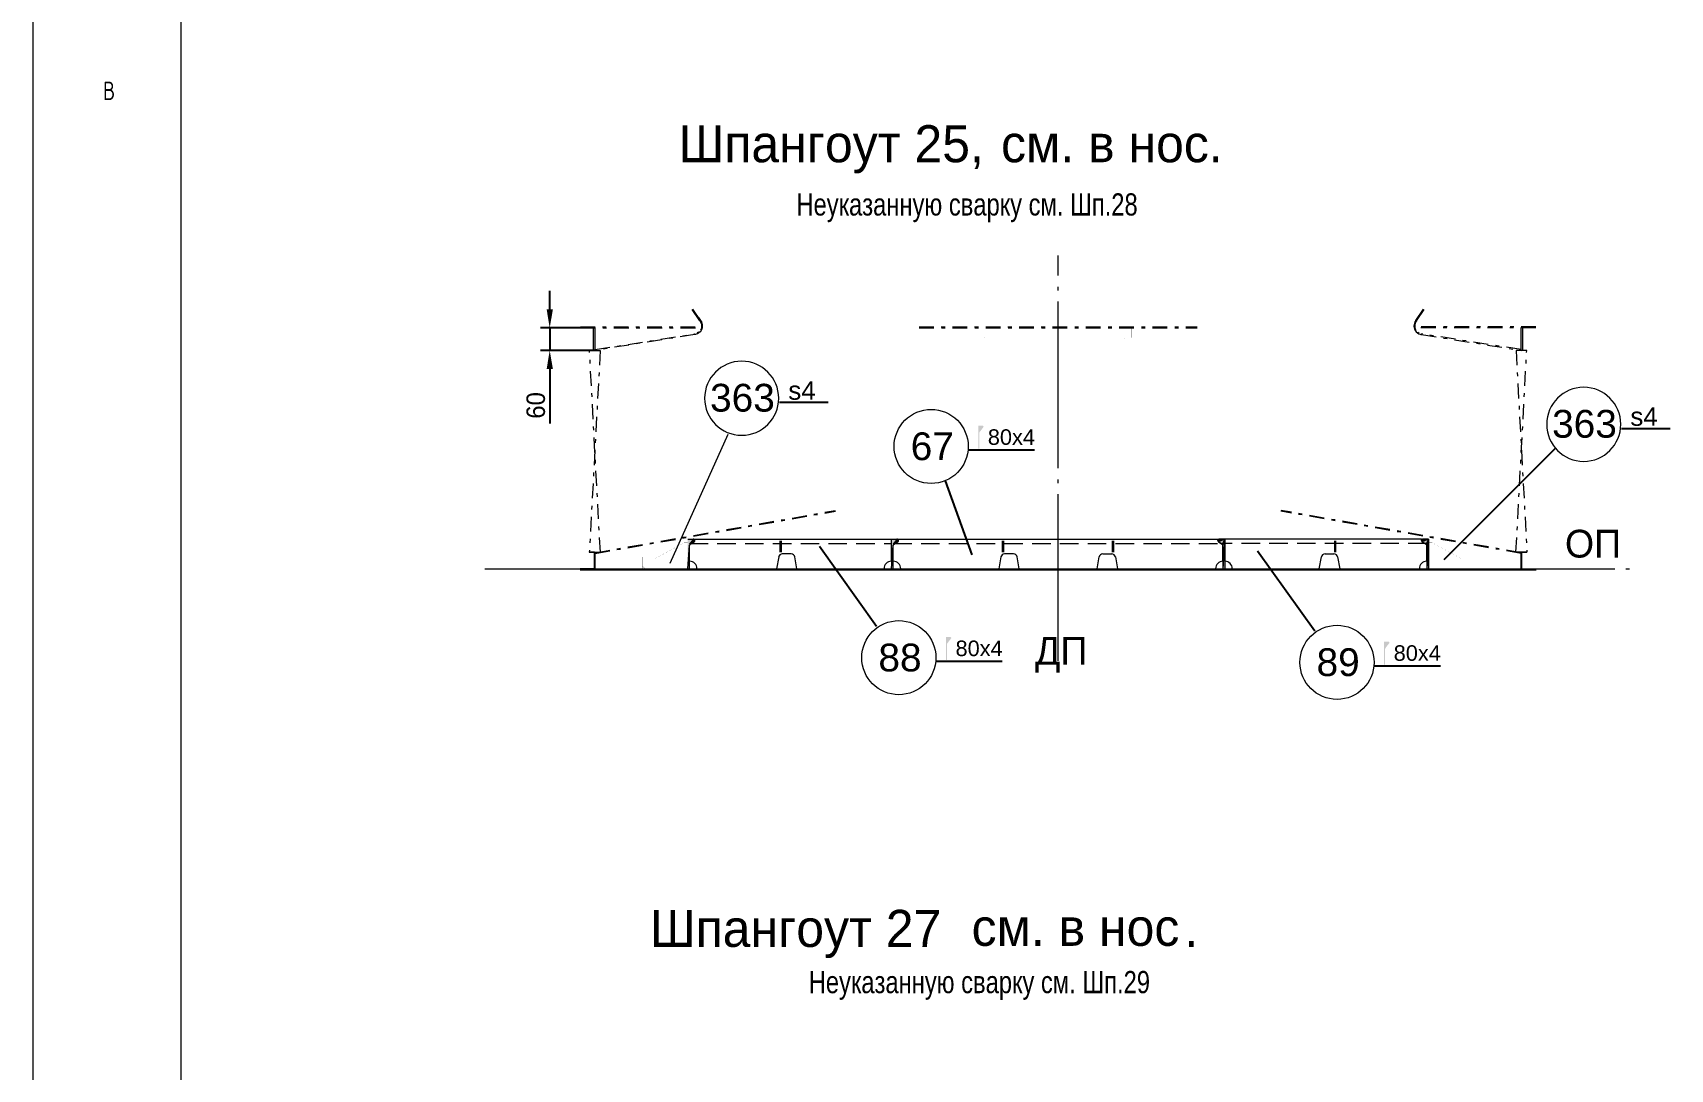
# Model space of a CAD drawing. Header units: millimetres. Extents: x 149544 to 197467, y -3118 to 25363.
# Drawn here: x 168631 to 173052, y 3868 to 6667 of the extents above; entities that cross this region are included whole.
import ezdxf

# ---------------------------------------------------------------- set-up
doc = ezdxf.new("R2010")
doc.units = ezdxf.units.MM
doc.header["$MEASUREMENT"] = 0
for name, pattern in [('K5LT32768', [0]), ('K5LT32769', [0]), ('K5LT32781', [90, 40, -20, 10, -20]), ('K5LT32790', [520, 450, -30, 10, -30]), ('K5LT32794', [10, 5, -5]), ('K5LT32795', [75, 50, -25]), ('K5LT32800', [0])]:
    doc.linetypes.add(name, pattern=pattern)
doc.layers.add('pen_035', color=1, linetype='Continuous')
doc.layers.add('pen_7', color=1, linetype='Continuous')
doc.layers.add('рабочие', color=250, linetype='Continuous', lineweight=20)
doc.styles.add('KTEXTSTYLE', font='GOST_AU.SHX', dxfattribs={"width": 0.96, "height": 5})
doc.styles.add('style5', font='arial.ttf', dxfattribs={"height": 3})
doc.dimstyles.new('PB20', dxfattribs={"dimscale": 20, "dimtxt": 2.5, "dimasz": 2.5, "dimexe": 1.25, "dimexo": 0, "dimtad": 1, "dimdec": 0, "dimtxsty": 'Standard', "dimcen": 2.5, "dimclrd": 7, "dimclre": 7, "dimclrt": 4, "dimadec": 0, "dimazin": 0, "dimtfac": 1, "dimtdec": 0, "dimtmove": 0, "dimatfit": 3, "dimfxl": 1.25, "dimarcsym": 0})

# ---------------------------------------------------------------- blocks, each defined once
blk = doc.blocks.new('*D2323')
at = {"color": 7, "lineweight": -2}
for p, q in [((170026.9, 5919.6), (170026.9, 5969.6)), ((170149.3, 5869.6), (170001.9, 5869.6)), ((170026.9, 5869.6), (170026.9, 5809.2)), ((170149.3, 5809.2), (170001.9, 5809.2)), ((170026.9, 5759.2), (170026.9, 5611.8))]:
    blk.add_line(p, q, dxfattribs=at)
at = {"color": 7}
for points in [[(170018.6, 5919.6), (170035.3, 5919.6), (170026.9, 5869.6)], [(170018.6, 5759.2), (170035.3, 5759.2), (170026.9, 5809.2)]]:
    blk.add_solid(points, dxfattribs=at)
at = {"layer": 'Defpoints', "color": 0}
for p in [(170149.3, 5869.6), (170026.9, 5809.2), (170149.3, 5809.2)]:
    blk.add_point(p, dxfattribs=at)
at = {"color": 4, "insert": (169989.4, 5660.5), "char_height": 50, "attachment_point": 5, "rotation": 90}
blk.add_mtext('\\H50.0;\\W0.965;\\Q0;\\H50.0;\\W0.965;\\Q0;\\Q0;60', dxfattribs=at)
blk = doc.blocks.new('U832')
at = {"layer": 'pen_035', "color": 1, "linetype": 'K5LT32769', "lineweight": 18, "true_color": 0xff0000}
for p in [(-173645.4, -8138.3), (-173660.4, -8138.3)]:
    blk.add_line(p, (-173662, -8138.7), dxfattribs=at)
blk = doc.blocks.new('U833')
at = {"layer": 'pen_035', "color": 1, "linetype": 'K5LT32769', "lineweight": 18, "true_color": 0xff0000}
for p in [(-173645.4, -8138.3), (-173662, -8138.7)]:
    blk.add_line(p, (-173663.4, -8139.7), dxfattribs=at)
blk = doc.blocks.new('U834')
at = {"layer": 'pen_035', "color": 1, "linetype": 'K5LT32769', "lineweight": 18, "true_color": 0xff0000}
for p in [(-173645.4, -8138.3), (-173663.4, -8139.7)]:
    blk.add_line(p, (-173664.2, -8141.3), dxfattribs=at)
blk = doc.blocks.new('U835')
at = {"layer": 'pen_035', "color": 1, "linetype": 'K5LT32769', "lineweight": 18, "true_color": 0xff0000}
for p in [(-173645.4, -8138.3), (-173664.2, -8141.3)]:
    blk.add_line(p, (-173664.3, -8143), dxfattribs=at)
blk = doc.blocks.new('U836')
at = {"layer": 'pen_035', "color": 1, "linetype": 'K5LT32769', "lineweight": 18, "true_color": 0xff0000}
for p in [(-173664.3, -8143), (-173645.4, -8138.3)]:
    blk.add_line(p, (-173663.6, -8144.6), dxfattribs=at)
blk = doc.blocks.new('U837')
at = {"layer": 'pen_035', "color": 1, "linetype": 'K5LT32769', "lineweight": 18, "true_color": 0xff0000}
for p in [(-173663.6, -8144.6), (-173645.4, -8138.3)]:
    blk.add_line(p, (-173662.4, -8145.8), dxfattribs=at)
blk = doc.blocks.new('U838')
at = {"layer": 'pen_035', "color": 1, "linetype": 'K5LT32769', "lineweight": 18, "true_color": 0xff0000}
for p in [(-173662.4, -8145.8), (-173645.4, -8138.3)]:
    blk.add_line(p, (-173652.4, -8151.6), dxfattribs=at)
blk = doc.blocks.new('U839')
at = {"layer": 'pen_035', "color": 1, "linetype": 'K5LT32769', "lineweight": 18, "true_color": 0xff0000}
for p in [(-173652.4, -8151.6), (-173645.4, -8138.3)]:
    blk.add_line(p, (-173651.3, -8152.4), dxfattribs=at)
blk = doc.blocks.new('U840')
at = {"layer": 'pen_035', "color": 1, "linetype": 'K5LT32769', "lineweight": 18, "true_color": 0xff0000}
for p in [(-173651.3, -8152.4), (-173645.4, -8138.3)]:
    blk.add_line(p, (-173650.6, -8153.7), dxfattribs=at)
blk = doc.blocks.new('U841')
at = {"layer": 'pen_035', "color": 1, "linetype": 'K5LT32769', "lineweight": 18, "true_color": 0xff0000}
for p in [(-173650.6, -8153.7), (-173645.4, -8138.3)]:
    blk.add_line(p, (-173650.4, -8155), dxfattribs=at)
blk = doc.blocks.new('U842')
at = {"layer": 'pen_035', "color": 1, "linetype": 'K5LT32769', "lineweight": 18, "true_color": 0xff0000}
for p in [(-173645.4, -8138.3), (-173650.4, -8155)]:
    blk.add_line(p, (-173650.4, -8218.3), dxfattribs=at)
blk = doc.blocks.new('U843')
at = {"layer": 'pen_035', "color": 1, "linetype": 'K5LT32769', "lineweight": 18, "true_color": 0xff0000}
for p, q in [((-173645.4, -8138.3), (-173650.4, -8218.3)), ((-173645.4, -8138.3), (-173645.4, -8218.3)), ((-173650.4, -8218.3), (-173645.4, -8218.3))]:
    blk.add_line(p, q, dxfattribs=at)
blk = doc.blocks.new('U844')
at = {"layer": 'pen_035', "color": 1, "linetype": 'K5LT32769', "lineweight": 18, "true_color": 0xff0000}
for p, q in [((-174545.4, -8138.3), (-174528.7, -8138.7)), ((-174545.4, -8138.3), (-174530.4, -8138.3)), ((-174528.7, -8138.7), (-174530.4, -8138.3))]:
    blk.add_line(p, q, dxfattribs=at)
blk = doc.blocks.new('U845')
at = {"layer": 'pen_035', "color": 1, "linetype": 'K5LT32769', "lineweight": 18, "true_color": 0xff0000}
for p in [(-174538.4, -8151.6), (-174528.4, -8145.8)]:
    blk.add_line(p, (-174527.1, -8144.6), dxfattribs=at)
blk = doc.blocks.new('U846')
at = {"layer": 'pen_035', "color": 1, "linetype": 'K5LT32769', "lineweight": 18, "true_color": 0xff0000}
for p in [(-174538.4, -8151.6), (-174527.1, -8144.6)]:
    blk.add_line(p, (-174526.4, -8143), dxfattribs=at)
blk = doc.blocks.new('U847')
at = {"layer": 'pen_035', "color": 1, "linetype": 'K5LT32769', "lineweight": 18, "true_color": 0xff0000}
for p in [(-174538.4, -8151.6), (-174526.4, -8143)]:
    blk.add_line(p, (-174526.5, -8141.3), dxfattribs=at)
blk = doc.blocks.new('U848')
at = {"layer": 'pen_035', "color": 1, "linetype": 'K5LT32769', "lineweight": 18, "true_color": 0xff0000}
for p in [(-174539.4, -8152.4), (-174526.5, -8141.3)]:
    blk.add_line(p, (-174527.3, -8139.7), dxfattribs=at)
blk = doc.blocks.new('U849')
at = {"layer": 'pen_035', "color": 1, "linetype": 'K5LT32769', "lineweight": 18, "true_color": 0xff0000}
for p in [(-174539.4, -8152.4), (-174527.3, -8139.7)]:
    blk.add_line(p, (-174528.7, -8138.7), dxfattribs=at)
blk = doc.blocks.new('U850')
at = {"layer": 'pen_035', "color": 1, "linetype": 'K5LT32769', "lineweight": 18, "true_color": 0xff0000}
blk.add_line((-174545.4, -8218.3), (-174540.4, -8155), dxfattribs=at)
blk = doc.blocks.new('U851')
at = {"layer": 'pen_035', "color": 1, "linetype": 'K5LT32769', "lineweight": 18, "true_color": 0xff0000}
for p in [(-174545.4, -8218.3), (-174540.4, -8218.3)]:
    blk.add_line(p, (-174540.4, -8155), dxfattribs=at)
blk = doc.blocks.new('U852')
at = {"layer": 'pen_035', "color": 1, "linetype": 'K5LT32769', "lineweight": 18, "true_color": 0xff0000}
for p in [(-173095.4, -8138.3), (-173110.4, -8138.3)]:
    blk.add_line(p, (-173112, -8138.7), dxfattribs=at)
blk = doc.blocks.new('U853')
at = {"layer": 'pen_035', "color": 1, "linetype": 'K5LT32769', "lineweight": 18, "true_color": 0xff0000}
for p in [(-173095.4, -8138.3), (-173112, -8138.7)]:
    blk.add_line(p, (-173113.4, -8139.7), dxfattribs=at)
blk = doc.blocks.new('U854')
at = {"layer": 'pen_035', "color": 1, "linetype": 'K5LT32769', "lineweight": 18, "true_color": 0xff0000}
for p in [(-173095.4, -8138.3), (-173113.4, -8139.7)]:
    blk.add_line(p, (-173114.2, -8141.3), dxfattribs=at)
blk = doc.blocks.new('U855')
at = {"layer": 'pen_035', "color": 1, "linetype": 'K5LT32769', "lineweight": 18, "true_color": 0xff0000}
for p in [(-173095.4, -8138.3), (-173114.2, -8141.3)]:
    blk.add_line(p, (-173114.3, -8143), dxfattribs=at)
blk = doc.blocks.new('U856')
at = {"layer": 'pen_035', "color": 1, "linetype": 'K5LT32769', "lineweight": 18, "true_color": 0xff0000}
for p in [(-173114.3, -8143), (-173095.4, -8138.3)]:
    blk.add_line(p, (-173113.6, -8144.6), dxfattribs=at)
blk = doc.blocks.new('U857')
at = {"layer": 'pen_035', "color": 1, "linetype": 'K5LT32769', "lineweight": 18, "true_color": 0xff0000}
for p in [(-173113.6, -8144.6), (-173095.4, -8138.3)]:
    blk.add_line(p, (-173112.4, -8145.8), dxfattribs=at)
blk = doc.blocks.new('U858')
at = {"layer": 'pen_035', "color": 1, "linetype": 'K5LT32769', "lineweight": 18, "true_color": 0xff0000}
for p in [(-173112.4, -8145.8), (-173095.4, -8138.3)]:
    blk.add_line(p, (-173102.4, -8151.6), dxfattribs=at)
blk = doc.blocks.new('U859')
at = {"layer": 'pen_035', "color": 1, "linetype": 'K5LT32769', "lineweight": 18, "true_color": 0xff0000}
for p in [(-173102.4, -8151.6), (-173095.4, -8138.3)]:
    blk.add_line(p, (-173101.3, -8152.4), dxfattribs=at)
blk = doc.blocks.new('U860')
at = {"layer": 'pen_035', "color": 1, "linetype": 'K5LT32769', "lineweight": 18, "true_color": 0xff0000}
for p in [(-173101.3, -8152.4), (-173095.4, -8138.3)]:
    blk.add_line(p, (-173100.6, -8153.7), dxfattribs=at)
blk = doc.blocks.new('U861')
at = {"layer": 'pen_035', "color": 1, "linetype": 'K5LT32769', "lineweight": 18, "true_color": 0xff0000}
for p in [(-173100.6, -8153.7), (-173095.4, -8138.3)]:
    blk.add_line(p, (-173100.4, -8155), dxfattribs=at)
blk = doc.blocks.new('U862')
at = {"layer": 'pen_035', "color": 1, "linetype": 'K5LT32769', "lineweight": 18, "true_color": 0xff0000}
for p in [(-173095.4, -8138.3), (-173100.4, -8155)]:
    blk.add_line(p, (-173100.4, -8218.3), dxfattribs=at)
blk = doc.blocks.new('U863')
at = {"layer": 'pen_035', "color": 1, "linetype": 'K5LT32769', "lineweight": 18, "true_color": 0xff0000}
for p, q in [((-173095.4, -8138.3), (-173100.4, -8218.3)), ((-173095.4, -8138.3), (-173095.4, -8218.3)), ((-173100.4, -8218.3), (-173095.4, -8218.3))]:
    blk.add_line(p, q, dxfattribs=at)
blk = doc.blocks.new('U864')
at = {"layer": 'pen_035', "color": 1, "linetype": 'K5LT32769', "lineweight": 18, "true_color": 0xff0000}
for p, q in [((-175095.4, -8138.3), (-175078.7, -8138.7)), ((-175095.4, -8138.3), (-175080.4, -8138.3)), ((-175078.7, -8138.7), (-175080.4, -8138.3))]:
    blk.add_line(p, q, dxfattribs=at)
blk = doc.blocks.new('U865')
at = {"layer": 'pen_035', "color": 1, "linetype": 'K5LT32769', "lineweight": 18, "true_color": 0xff0000}
for p in [(-175088.4, -8151.6), (-175078.4, -8145.8)]:
    blk.add_line(p, (-175077.1, -8144.6), dxfattribs=at)
blk = doc.blocks.new('U866')
at = {"layer": 'pen_035', "color": 1, "linetype": 'K5LT32769', "lineweight": 18, "true_color": 0xff0000}
for p in [(-175088.4, -8151.6), (-175077.1, -8144.6)]:
    blk.add_line(p, (-175076.4, -8143), dxfattribs=at)
blk = doc.blocks.new('U867')
at = {"layer": 'pen_035', "color": 1, "linetype": 'K5LT32769', "lineweight": 18, "true_color": 0xff0000}
for p in [(-175088.4, -8151.6), (-175076.4, -8143)]:
    blk.add_line(p, (-175076.5, -8141.3), dxfattribs=at)
blk = doc.blocks.new('U868')
at = {"layer": 'pen_035', "color": 1, "linetype": 'K5LT32769', "lineweight": 18, "true_color": 0xff0000}
for p in [(-175089.4, -8152.4), (-175076.5, -8141.3)]:
    blk.add_line(p, (-175077.3, -8139.7), dxfattribs=at)
blk = doc.blocks.new('U869')
at = {"layer": 'pen_035', "color": 1, "linetype": 'K5LT32769', "lineweight": 18, "true_color": 0xff0000}
for p in [(-175089.4, -8152.4), (-175077.3, -8139.7)]:
    blk.add_line(p, (-175078.7, -8138.7), dxfattribs=at)
blk = doc.blocks.new('U870')
at = {"layer": 'pen_035', "color": 1, "linetype": 'K5LT32769', "lineweight": 18, "true_color": 0xff0000}
blk.add_line((-175095.4, -8218.3), (-175090.4, -8155), dxfattribs=at)
blk = doc.blocks.new('U871')
at = {"layer": 'pen_035', "color": 1, "linetype": 'K5LT32769', "lineweight": 18, "true_color": 0xff0000}
for p in [(-175095.4, -8218.3), (-175090.4, -8218.3)]:
    blk.add_line(p, (-175090.4, -8155), dxfattribs=at)

msp = doc.modelspace()

# ---------------------------------------------------------------- hatches: boundary and pattern name
for points in [[(170399.3, 5219.6), (170404.3, 5219.6), (170404.3, 5282.9), (170404.6, 5284.2), (170405.3, 5285.4), (170406.3, 5286.3), (170416.3, 5292.1), (170417.6, 5293.3), (170418.3, 5294.9), (170418.2, 5296.6), (170417.4, 5298.1), (170416, 5299.2), (170414.3, 5299.6), (170399.3, 5299.6)], [(170949.3, 5219.6), (170954.3, 5219.6), (170954.3, 5282.9), (170954.6, 5284.2), (170955.3, 5285.4), (170956.3, 5286.3), (170966.3, 5292.1), (170967.6, 5293.3), (170968.3, 5294.9), (170968.2, 5296.6), (170967.4, 5298.1), (170966, 5299.2), (170964.3, 5299.6), (170949.3, 5299.6)], [(171849.3, 5219.6), (171844.3, 5219.6), (171844.3, 5282.9), (171844.1, 5284.2), (171843.4, 5285.4), (171842.3, 5286.3), (171832.3, 5292.1), (171831, 5293.3), (171830.4, 5294.9), (171830.5, 5296.6), (171831.3, 5298.1), (171832.6, 5299.2), (171834.3, 5299.6), (171849.3, 5299.6)], [(172399.3, 5219.6), (172394.3, 5219.6), (172394.3, 5282.9), (172394.1, 5284.2), (172393.4, 5285.4), (172392.3, 5286.3), (172382.3, 5292.1), (172381, 5293.3), (172380.4, 5294.9), (172380.5, 5296.6), (172381.3, 5298.1), (172382.6, 5299.2), (172384.3, 5299.6), (172399.3, 5299.6)]]:
    msp.add_hatch(color=0).paths.add_polyline_path(points)
at = {"layer": 'рабочие', "lineweight": 18}
h = msp.add_hatch(color=256, dxfattribs=at)
edge = h.paths.add_edge_path()
edge.add_line((171183.8, 5543.9), (171186.3, 5543.9))
edge.add_line((171186.3, 5543.9), (171186.3, 5585.1))
edge.add_arc((171192.7, 5585.1), 6.4, 142.3567, 180, ccw=False)
edge.add_line((171187.7, 5589), (171197.4, 5601.7))
edge.add_arc((171195.9, 5602.9), 1.92, 322.3567, 360)
edge.add_line((171197.8, 5602.9), (171197.8, 5603.6))
edge.add_arc((171195.9, 5603.6), 1.92, 360, 450)
edge.add_line((171195.9, 5605.5), (171183.8, 5605.5))
edge.add_line((171183.8, 5605.5), (171183.8, 5543.9))
h = msp.add_hatch(color=256, dxfattribs=at)
edge = h.paths.add_edge_path()
edge.add_line((171096.5, 4973.5), (171099.1, 4973.5))
edge.add_line((171099.1, 4973.5), (171099.1, 5014.7))
edge.add_arc((171105.5, 5014.7), 6.4, 142.3567, 180, ccw=False)
edge.add_line((171100.4, 5018.6), (171110.2, 5031.3))
edge.add_arc((171108.7, 5032.5), 1.92, 322.3567, 360)
edge.add_line((171110.6, 5032.5), (171110.6, 5033.2))
edge.add_arc((171108.7, 5033.2), 1.92, 360, 450)
edge.add_line((171108.7, 5035.1), (171096.5, 5035.1))
edge.add_line((171096.5, 5035.1), (171096.5, 4973.5))
h = msp.add_hatch(color=256, dxfattribs=at)
edge = h.paths.add_edge_path()
edge.add_line((172279.3, 4960.8), (172281.9, 4960.8))
edge.add_line((172281.9, 4960.8), (172281.9, 5002.1))
edge.add_arc((172288.3, 5002.1), 6.4, 142.3567, 180, ccw=False)
edge.add_line((172283.2, 5006), (172293, 5018.7))
edge.add_arc((172291.5, 5019.9), 1.92, 322.3567, 360)
edge.add_line((172293.4, 5019.9), (172293.4, 5020.6))
edge.add_arc((172291.5, 5020.6), 1.92, 360, 450)
edge.add_line((172291.5, 5022.5), (172279.3, 5022.5))
edge.add_line((172279.3, 5022.5), (172279.3, 4960.8))

# ---------------------------------------------------------------- linework, layer by layer
at = {"color": 7, "linetype": 'K5LT32768', "lineweight": 18}
msp.add_line((168631.3, 9465.2), (168631.3, -2414.8), dxfattribs=at)
at = {"color": 1, "linetype": 'K5LT32769', "lineweight": 18, "true_color": 0xff0000}
msp.add_line((169031.3, 9365.2), (169031.3, -2314.8), dxfattribs=at)
at = {"color": 0, "linetype": 'K5LT32790', "lineweight": 18}
for p, q in [((171399.3, 4970.9), (171399.3, 6064.9)), ((169851.6, 5219.6), (172952.6, 5219.6))]:
    msp.add_line(p, q, dxfattribs=at)
at = {"color": 0, "linetype": 'K5LT32781', "lineweight": 18}
for p, q in [((170432.3, 5888.9), (170411.4, 5919.4)), ((170434, 5890), (170413, 5920.5)), ((170428.6, 5897.5), (170434, 5889.9)), ((170432.3, 5888.9), (170434.5, 5885.5)), ((170434, 5889.9), (170436.2, 5886.5)), ((170434.3, 5885.8), (170435.8, 5882)), ((170435.7, 5882.3), (170436.7, 5878.2)), ((170436.2, 5886.5), (170437.7, 5882.8)), ((170437.7, 5882.8), (170438.6, 5878.6)), ((172361, 5882.8), (172360, 5878.6)), ((172362.5, 5886.5), (172361, 5882.8)), ((172362.9, 5882.3), (172362, 5878.2)), ((172364.6, 5889.9), (172362.5, 5886.5)), ((172364.3, 5885.8), (172362.8, 5882)), ((172366.3, 5888.9), (172364.2, 5885.5)), ((172370.1, 5897.5), (172364.6, 5889.9)), ((172364.7, 5890), (172385.6, 5920.5)), ((172366.3, 5888.9), (172387.3, 5919.4)), ((170109.5, 5872.6), (170436.6, 5872.6)), ((170110.2, 5869.6), (170436, 5869.6)), ((170149.3, 5811.2), (170418.1, 5853.8)), ((170418.6, 5851.7), (170149.3, 5809.2)), ((170420.4, 5852), (170418.6, 5851.7)), ((170422.1, 5852.5), (170420.4, 5852)), ((170426, 5854.2), (170422.1, 5852.5)), ((170428.5, 5858.2), (170424.9, 5855.9)), ((170429.6, 5856.5), (170426, 5854.2)), ((170432.7, 5859.4), (170429.6, 5856.5)), ((170435.3, 5862.7), (170432.7, 5859.4)), ((170434.6, 5865.6), (170433.5, 5863.7)), ((170435.4, 5867.4), (170434.5, 5865.4)), ((170436.5, 5870.9), (170435.3, 5867.1)), ((170436.3, 5864.6), (170435.3, 5862.7)), ((170437.2, 5866.6), (170436.3, 5864.6)), ((170436.8, 5874.6), (170436.4, 5870.6)), ((170436.6, 5878.5), (170436.8, 5874.2)), ((170438.4, 5870.4), (170437.2, 5866.6)), ((170438.8, 5874.3), (170438.4, 5870.4)), ((170438.6, 5878.6), (170438.8, 5874.3)), ((171023.9, 5872.6), (171774.7, 5872.6)), ((171024, 5869.6), (171774.8, 5869.6)), ((172360, 5878.6), (172359.8, 5874.3)), ((172359.8, 5874.3), (172360.3, 5870.4)), ((172360.3, 5870.4), (172361.4, 5866.6)), ((172361.4, 5866.6), (172362.3, 5864.6)), ((172362, 5878.5), (172361.8, 5874.2)), ((172361.8, 5874.6), (172362.3, 5870.6)), ((172689.1, 5872.6), (172362, 5872.6)), ((172362.2, 5870.9), (172363.3, 5867.1)), ((172362.3, 5864.6), (172363.4, 5862.7)), ((172688.5, 5869.6), (172362.6, 5869.6)), ((172363.2, 5867.4), (172364.1, 5865.4)), ((172363.4, 5862.7), (172365.9, 5859.4)), ((172364, 5865.6), (172365.1, 5863.7)), ((172365.9, 5859.4), (172369, 5856.5)), ((172369, 5856.5), (172372.6, 5854.2)), ((172370.1, 5858.2), (172373.7, 5855.9)), ((172372.6, 5854.2), (172376.5, 5852.5)), ((172376.5, 5852.5), (172378.3, 5852)), ((172378.3, 5852), (172380.1, 5851.7)), ((172380.1, 5851.7), (172649.3, 5809.2)), ((172649.3, 5811.2), (172380.5, 5853.8)), ((170163.3, 5809.2), (170133.7, 5264.1)), ((170163.5, 5264.1), (170134.3, 5809.2)), ((172635.2, 5264.1), (172664.3, 5809.2)), ((172635.3, 5809.2), (172664.9, 5264.1)), ((170149.3, 5262.8), (170797.7, 5376.9)), ((170149.3, 5260.7), (170798.1, 5374.9)), ((172649.3, 5260.7), (172000.6, 5374.9)), ((172649.3, 5262.8), (172000.9, 5376.9))]:
    msp.add_line(p, q, dxfattribs=at)
at = {"color": 0, "linetype": 'K5LT32769', "lineweight": 18}
for p, q in [((170145.3, 5809.2), (170145.3, 5869.6)), ((170149.3, 5809.2), (170149.3, 5869.6)), ((172649.3, 5809.2), (172649.3, 5869.6)), ((172653.3, 5809.2), (172653.3, 5869.6)), ((170147.3, 5219.6), (170147.3, 5264.6)), ((170149.3, 5219.6), (170149.3, 5264.6)), ((170404.3, 5239.6), (170404.3, 5282.1)), ((170406.8, 5286.4), (170415.8, 5291.6)), ((170418.3, 5296), (170418.3, 5299.6)), ((170418.3, 5299.6), (170949.3, 5299.6)), ((170649.3, 5277.4), (170649.3, 5294.6)), ((170649.3, 5264.1), (170649.3, 5277.4)), ((170652.3, 5277.4), (170652.3, 5294.6)), ((170652.3, 5264.1), (170652.3, 5277.4)), ((170949.3, 5239.6), (170949.3, 5299.6)), ((170954.3, 5239.6), (170954.3, 5282.1)), ((170956.8, 5286.4), (170965.8, 5291.6)), ((170968.3, 5296), (170968.3, 5299.6)), ((170968.3, 5299.6), (171830.3, 5299.6)), ((171249.3, 5277.4), (171249.3, 5294.6)), ((171249.3, 5264.1), (171249.3, 5277.4)), ((171252.3, 5277.4), (171252.3, 5294.6)), ((171252.3, 5264.1), (171252.3, 5277.4)), ((171546.3, 5277.4), (171546.3, 5294.6)), ((171546.3, 5264.1), (171546.3, 5277.4)), ((171549.3, 5277.4), (171549.3, 5294.6)), ((171549.3, 5264.1), (171549.3, 5277.4)), ((171830.3, 5296), (171830.3, 5299.6)), ((171841.8, 5286.4), (171832.8, 5291.6)), ((171844.3, 5239.6), (171844.3, 5282.1)), ((171849.3, 5239.6), (171849.3, 5299.6)), ((172380.3, 5299.6), (171849.3, 5299.6)), ((172146.3, 5277.4), (172146.3, 5294.6)), ((172146.3, 5264.1), (172146.3, 5277.4)), ((172149.3, 5277.4), (172149.3, 5294.6)), ((172149.3, 5264.1), (172149.3, 5277.4)), ((172380.3, 5296), (172380.3, 5299.6)), ((172391.8, 5286.4), (172382.8, 5291.6)), ((172394.3, 5239.6), (172394.3, 5282.1)), ((172649.3, 5219.6), (172649.3, 5264.6)), ((172651.3, 5219.6), (172651.3, 5264.6)), ((170109.3, 5219.6), (172689.3, 5219.6)), ((170149.3, 5219.6), (170109.3, 5219.6)), ((170109.3, 5216.6), (172689.3, 5216.6)), ((170149.3, 5216.6), (170109.3, 5216.6)), ((170644.9, 5251.3), (170639.3, 5219.6)), ((170678.9, 5259.6), (170654.7, 5259.6)), ((170694.3, 5219.6), (170688.8, 5251.3)), ((171244.9, 5251.3), (171239.3, 5219.6)), ((171278.9, 5259.6), (171254.7, 5259.6)), ((171294.3, 5219.6), (171288.8, 5251.3)), ((171504.3, 5219.6), (171509.9, 5251.3)), ((171519.7, 5259.6), (171543.9, 5259.6)), ((171553.8, 5251.3), (171559.3, 5219.6)), ((172104.3, 5219.6), (172109.9, 5251.3)), ((172119.7, 5259.6), (172143.9, 5259.6)), ((172153.8, 5251.3), (172159.3, 5219.6)), ((172649.3, 5219.6), (172689.3, 5219.6)), ((172649.3, 5216.6), (172689.3, 5216.6))]:
    msp.add_line(p, q, dxfattribs=at)
at = {"color": 0, "linetype": 'K5LT32768', "lineweight": 18}
for p, q in [((170134.3, 5809.2), (170163.3, 5809.2)), ((172664.3, 5809.2), (172635.3, 5809.2)), ((170352.3, 5234.9), (170508.5, 5582.8)), ((170133.7, 5264.6), (170163.5, 5264.6)), ((170147.3, 5264.6), (170134.5, 5264.6)), ((172664.9, 5264.6), (172635.2, 5264.6)), ((172651.3, 5264.6), (172664.1, 5264.6)), ((171399.3, 5187.6), (171399.3, 5251.6))]:
    msp.add_line(p, q, dxfattribs=at)
at = {"color": 7}
for p, q in [((170646.7, 5669), (170778.6, 5669)), ((172919.7, 5598.6), (173051.6, 5598.6)), ((171155.2, 5540.7), (171335.4, 5540.7)), ((172742.6, 5545.6), (172440.5, 5243.8)), ((171094.7, 5457), (171165.9, 5256.7)), ((171068, 4970.3), (171248.2, 4970.3)), ((172250.8, 4957.7), (172431, 4957.7))]:
    msp.add_line(p, q, dxfattribs=at)
at = {"color": 0, "linetype": 'K5LT32800', "lineweight": 18}
for p, q in [((170147.3, 5219.6), (170147.3, 5264.4)), ((170149.3, 5219.6), (170149.3, 5263.5)), ((172649.3, 5219.6), (172649.3, 5263.5)), ((172651.3, 5219.6), (172651.3, 5264.4))]:
    msp.add_line(p, q, dxfattribs=at)
at = {"color": 0, "linetype": 'K5LT32795', "lineweight": 18}
for p, q in [((170404.3, 5287.6), (170949.3, 5287.6)), ((170954.3, 5287.6), (171844.3, 5287.6)), ((172394.3, 5287.6), (171849.3, 5287.6))]:
    msp.add_line(p, q, dxfattribs=at)
at = {"color": 0}
for p, q in [((170909.1, 5063.4), (170755, 5279.9)), ((172091.9, 5050.8), (171937.8, 5267.2))]:
    msp.add_line(p, q, dxfattribs=at)
at = {"color": 0, "linetype": 'K5LT32794', "const_width": 0.18}
for points in [[(171199.3, 5869.6), (171200.3, 5869.6), (171201, 5869.3), (171201.3, 5868.6), (171201.3, 5843.6), (171201.6, 5842.6), (171202.3, 5841.8), (171203.3, 5841.6), (171218.3, 5841.6), (171219, 5841.3), (171219.3, 5840.6), (171219.3, 5839.6), (171199.3, 5839.6), (171199.3, 5869.6)], [(171599.3, 5869.6), (171598.3, 5869.6), (171597.6, 5869.3), (171597.3, 5868.6), (171597.3, 5843.6), (171597.1, 5842.6), (171596.3, 5841.8), (171595.3, 5841.6), (171580.3, 5841.6), (171579.6, 5841.3), (171579.3, 5840.6), (171579.3, 5839.6), (171599.3, 5839.6), (171599.3, 5869.6)]]:
    msp.add_lwpolyline(points, dxfattribs=at)
at = {"color": 0, "linetype": 'K5LT32769', "const_width": 0.18}
for points in [[(170389.3, 5289.6), (170312.3, 5247.6), (170277.3, 5247.6), (170277.3, 5226.6), (170284.3, 5219.6)], [(170389.3, 5219.6), (170399.3, 5229.6), (170399.3, 5289.6), (170389.3, 5289.6)], [(172521.3, 5247.6), (172486.3, 5247.6), (172409.3, 5289.6), (172399.3, 5289.6), (172399.3, 5229.6), (172409.3, 5219.6)], [(170274.3, 5219.6), (170277.3, 5219.6), (170277.3, 5251.6), (170309.3, 5251.6), (170309.3, 5254.6), (170274.3, 5254.6), (170274.3, 5219.6)], [(170649.3, 5219.6), (170652.3, 5219.6), (170652.3, 5251.6), (170684.3, 5251.6), (170684.3, 5254.6), (170649.3, 5254.6), (170649.3, 5219.6)], [(171249.3, 5219.6), (171252.3, 5219.6), (171252.3, 5251.6), (171284.3, 5251.6), (171284.3, 5254.6), (171249.3, 5254.6), (171249.3, 5219.6)], [(171549.3, 5219.6), (171546.3, 5219.6), (171546.3, 5251.6), (171514.3, 5251.6), (171514.3, 5254.6), (171549.3, 5254.6), (171549.3, 5219.6)], [(172149.3, 5219.6), (172146.3, 5219.6), (172146.3, 5251.6), (172114.3, 5251.6), (172114.3, 5254.6), (172149.3, 5254.6), (172149.3, 5219.6)], [(172524.3, 5219.6), (172521.3, 5219.6), (172521.3, 5251.6), (172489.3, 5251.6), (172489.3, 5254.6), (172524.3, 5254.6), (172524.3, 5219.6)], [(172514.3, 5219.6), (172521.3, 5226.6), (172521.3, 5247.6)]]:
    msp.add_lwpolyline(points, dxfattribs=at)
at = {"color": 0, "linetype": 'K5LT32768', "lineweight": 18}
for centre in [(171056.5, 5549.8), (170969.2, 4979.4), (172152.1, 4966.8)]:
    msp.add_circle(centre, 100, dxfattribs=at)
for centre, start, end in [((170545.1, 5679.8), 0, 180), ((172818.1, 5609.5), 0, 180), ((170545.1, 5679.8), 180, 0), ((172818.1, 5609.5), 180, 0)]:
    msp.add_arc(centre, 100, start, end, dxfattribs=at)
at = {"color": 0, "linetype": 'K5LT32769', "lineweight": 18}
for centre, radius, start, end in [((170409.3, 5282.1), 5, 120, 180), ((170413.3, 5296), 5, 300, 0), ((170959.3, 5282.1), 5, 120.0004, 180), ((170963.3, 5296), 5, 300, 0), ((171835.3, 5296), 5, 180, 240), ((171839.3, 5282.1), 5, 0, 60), ((172385.3, 5296), 5, 180, 240), ((172389.3, 5282.1), 5, 0, 60), ((170404.3, 5219.6), 20, 0, 90), ((170654.7, 5249.6), 10, 90, 170.0738), ((170678.9, 5249.6), 10, 9.9262, 90), ((170949.3, 5219.6), 20, 90, 180), ((170954.3, 5219.6), 20, 0, 90), ((171254.7, 5249.6), 10, 90, 170.0738), ((171278.9, 5249.6), 10, 9.9262, 90), ((171519.7, 5249.6), 10, 90, 170.0737), ((171543.9, 5249.6), 10, 9.9262, 89.9999), ((171844.3, 5219.6), 20, 90, 180), ((171849.3, 5219.6), 20, 0, 90), ((172119.7, 5249.6), 10, 90, 170.0738), ((172143.9, 5249.6), 10, 9.9263, 90), ((172394.3, 5219.6), 20, 90, 180)]:
    msp.add_arc(centre, radius, start, end, dxfattribs=at)

# ---------------------------------------------------------------- block references
at = {"color": 0}
for name in ['U864', 'U870', 'U871', 'U869', 'U868', 'U867', 'U866', 'U865', 'U844', 'U850', 'U851', 'U849', 'U848', 'U847', 'U846', 'U845', 'U835', 'U836', 'U834', 'U837', 'U833', 'U838', 'U832', 'U839', 'U840', 'U841', 'U842', 'U843', 'U855', 'U856', 'U854', 'U857', 'U853', 'U858', 'U852', 'U859', 'U860', 'U861', 'U862', 'U863']:
    msp.add_blockref(name, (345494.7, 13437.9), dxfattribs=at)

# ---------------------------------------------------------------- texts
at = {"color": 7, "insert": (168821, 6534.9), "char_height": 2.5, "attachment_point": 1, "style": 'KTEXTSTYLE'}
msp.add_mtext('\\H3.5;\\W0.965;\\Q15;\\Q0;\\H50.00;{\\c16711935;B}', dxfattribs=at)
at = {"layer": 'pen_7', "color": 0, "style": 'style5'}
for s, height, width, p in [('Шпангоут ', 100, 0.965, (170374.7, 6317.1)), ('25, ', 100, 0.965, (171011.4, 6317.1)), ('см', 100, 0.965, (171245.1, 6317.1)), ('в нос', 100, 0.965, (171480.1, 6317.1)), ('. ', 100, 0.965, (171405.1, 6317.1)), ('.', 100, 0.965, (171806, 6317.1)), ('Неуказанную сварку см', 60, 0.765, (170692.7, 6173.2)), ('Шп', 60, 0.765, (171431.4, 6173.2)), ('.28', 60, 0.765, (171524.9, 6173.2)), ('. ', 60, 0.765, (171395.8, 6173.2)), ('ОП', 75, 0.965, (172767.4, 5249.8)), ('ДП', 75, 0.965, (171336.9, 4960.5)), ('Шпангоут ', 100, 0.965, (170297.3, 4198.6)), ('27', 100, 0.965, (170934.1, 4198.6)), ('см', 100, 0.965, (171165.6, 4201.4)), ('в нос', 100, 0.965, (171400.6, 4201.4)), ('. ', 100, 0.965, (171325.7, 4201.4)), ('.', 100, 0.965, (171739.8, 4198.6)), ('Неуказанную сварку см', 60, 0.765, (170725.9, 4073.6)), ('Шп', 60, 0.765, (171464.7, 4073.6)), ('.29', 60, 0.765, (171558.2, 4073.6)), ('. ', 60, 0.765, (171429.1, 4073.6))]:
    msp.add_text(s, height=height, dxfattribs=dict(at, width=width)).set_placement(p)
at = {"layer": 'pen_7', "color": 2, "style": 'style5'}
for s, height, p in [('363', 75, (170459.7, 5643.8)), ('363', 75, (172732.7, 5573.4)), ('67', 75, (171001.3, 5512.8)), ('80x4', 42, (171209.5, 5554.1)), ('88', 75, (170914.1, 4942.4)), ('80x4', 42, (171122.3, 4983.7)), ('89', 75, (172096.9, 4929.8)), ('80x4', 42, (172305.1, 4971))]:
    msp.add_text(s, height=height, dxfattribs=at).set_placement(p)
at = {"layer": 'pen_7', "color": 0, "style": 'style5'}
for p in [(170671, 5675.8), (172944, 5605.5)]:
    msp.add_text('s4', height=50, dxfattribs=at).set_placement(p)

# ---------------------------------------------------------------- dimensions: what is measured, and where the dimension line sits
at = {"color": 0}
dim = msp.add_linear_dim(base=(170026.9, 5809.2), p1=(170149.3, 5869.6), p2=(170149.3, 5809.2), angle=90, text='\\H50.0;\\W0.965;\\Q0;\\H50.0;\\W0.965;\\Q0;\\Q0;60', dimstyle='PB20', dxfattribs=at)
dim.commit()
dim.dimension.update_dxf_attribs({"geometry": '*D2323', "text_midpoint": (170026.9, 5660.5), "dimtype": 160})

doc.saveas('drawing.dxf')
